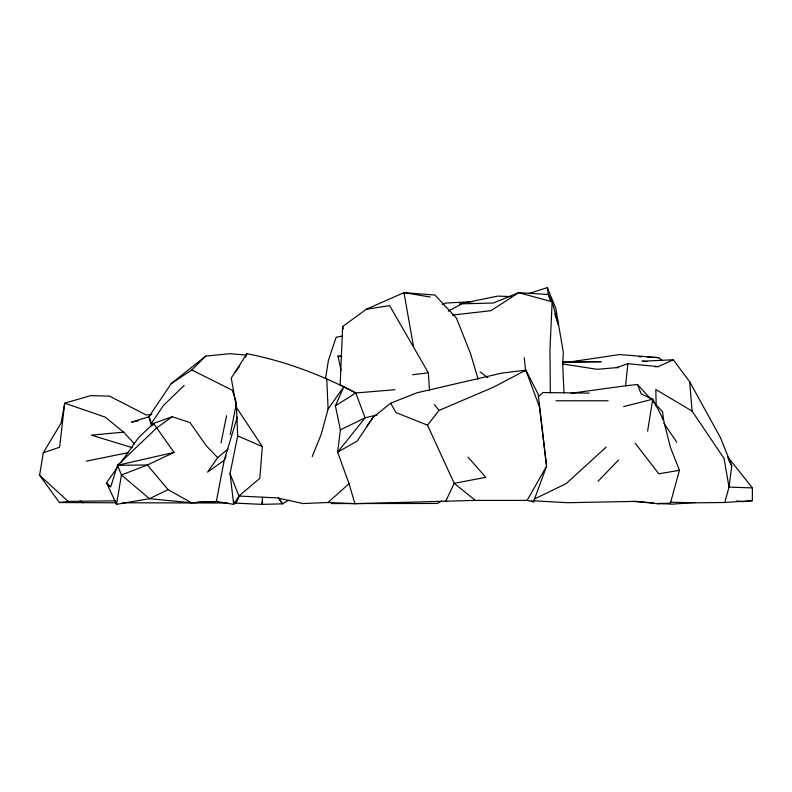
<?xml version="1.0" encoding="UTF-8"?>
<svg xmlns="http://www.w3.org/2000/svg" width="792" height="792" viewBox="0 0 792 792"><rect width="100%" height="100%" fill="white"/><g stroke="black" fill="none" stroke-linecap="round" stroke-linejoin="round"><path stroke-width="1.19" d="M736.52 500.95L743.49 501.663L752.321 500.673L752.4 487.902L727.462 456.558M478.14 379.21L470.517 353.549L456.42 318.067L434.957 295.04L403.95 292.634L366.33 309.256L342.639 326.552L340.134 384.783L355.766 392.981L394.891 389.723M366.825 426.185L373.101 417.305L390.644 403.197L416.909 392.812L501.732 373.121L525.848 370.151L538.213 394.267L546.569 466.211L533.501 501.811L527.116 500.415L475.329 500.405L354.895 503.682L349.044 483.684L337.62 452.153L365.112 417.839L355.766 392.981C321.621 374.923 284.863 361.093 246.916 353.707L231.254 378.041L236.471 407.504L262.35 446.599L259.796 478.358L238.917 496.049L233.68 504.365L216.345 501.455L191.595 502.821L149.45 498.693L116.553 504.336L106.504 482.783L117.859 466.785M262.558 497.228L261.845 504.375L233.561 503.029M571.101 393.258L625.611 385.793L627.838 363.736L658.271 366.607L673.269 359.786L689.693 381.803L720.344 437.432L731.788 465.874L729.016 487.1L724.789 502.504L694.634 502.831L670.181 502.178M312.246 456.558L321.205 434.333L328.096 409.028L343.936 386.565L335.392 405.841L340.402 429.828L337.62 452.153L357.152 441.134L373.101 417.305M325.532 378.428L328.423 360.36L336.145 337.234L342.144 336.184M647.618 431.145L652.727 399.208L641.193 393.941L637.471 384.496L625.611 385.793M116.543 502.781L59.42 502.554L39.6 475.259L43.283 452.786L61.103 423.106L64.706 403.168L90.753 395.614L109.524 396.119L146.263 415.008L151.084 414.444M216.345 501.455L224.215 460.31L237.263 417.176M230.264 434.6L236.432 403.138M221.017 442.877L226.571 415.701M233.63 500.722L233.68 504.365L230.046 473.557L237.699 435.897L236.471 407.504M533.442 500.801L567.587 502.712L635.996 501.366L657.786 503.771L670.369 503.365L679.437 470.319L670.309 447.044L663.538 419.79L662.627 411.85L652.885 401.267M226.136 456.014L224.215 460.31L207.554 472.131L217.661 457.647L206.247 445.738L190.04 422.591L172.191 416.731L156.895 427.749L117.513 465.28L110.712 486.912L106.504 482.783L108.969 486.733M262.548 502.148L261.845 504.375L282.407 503.851L288.654 500.257M245.579 357.142L246.916 353.707M445.757 501.188L454.202 483.298L427.502 425.175L396.02 412.592L390.644 403.197M236.026 503.039L239.758 495.287M527.116 500.415L546.569 466.211L539.451 406.93L525.848 370.151L493.525 387.169L438.996 410.454L427.502 425.175M245.342 355.014L229.799 353.717L205.722 356.103L171.181 383.635L148.955 416.75L131.611 422.116L138.521 420.71M120.701 462.785L138.451 437.778L153.519 423.403L172.191 416.731M234.838 372.666L239.768 366.043M598.128 481.18L618.552 460.003M171.181 383.635L191.783 369.973L205.722 356.103M148.332 417.354L151.856 413.909M184.18 385.447L163.558 405.346L151.46 423.314L152.044 425.65M606.236 447.044L566.211 483.585L534.303 499.059M230.046 473.557L238.917 496.049L276.962 497.871L303.009 503.554L328.007 502.504L349.044 483.684M538.431 396.584L543.064 392.535L589.258 393.139M217.661 457.647L228.086 448.995M335.392 405.841L355.766 392.981M441.669 500.999L437.491 503.455L331.333 503.573M523.73 371.319L525.848 370.151M448.302 311.127L461.944 303.831L493.277 303.019L518.651 292.664L548.361 294.485L552.143 301.762L558.538 325.156L554.766 313.79M340.402 429.828L365.112 417.839L377.032 414.939M191.595 502.821L168.102 489.664L149.45 498.693L121.433 474.962L117.513 465.28L174.022 452.41L153.519 423.403M174.022 452.41L147.371 465.013L121.433 474.962L116.553 504.336L115.79 501.069M442.273 304.583L445.609 303.059L472.517 301.663M43.283 452.786L59.608 447.223L64.706 403.168L105.257 417.156L123.592 432.155L134.551 443.876M562.518 363.924L597.178 369.329L616.126 367.666L627.838 363.736M528.581 293.604L547.341 287.625L555.786 308.276L563.32 352.45L562.736 365.201L563.993 392.773M623.67 406.573L652.727 399.208L663.538 419.79L661.944 417.948M459.449 303.96L497.703 296.109L511.068 296.594M86.249 461.152L128.403 452.628M679.437 470.319L658.825 473.804L635.184 443.203M366.33 309.256L389.634 305.623L428.353 372.824L429.512 390.733M59.42 502.554L68.122 501.376L114.711 500.831M412.652 374.735L428.353 372.824M452.301 315.087L490.981 310.702L518.651 292.664L552.143 301.762L549.965 349.292L550.321 392.921M123.592 432.155L91.377 435.125L132.274 447.678M573.052 361.736L564.597 362.32M575.497 361.548L579.17 361.271M695.237 502.494L671.913 504.177L659.578 503.306M724.789 502.504L752.321 500.673M673.269 359.786L642.074 361.231L646.925 361.578M197.366 502.118L217.691 501.475M616.126 367.666L618.532 367.607M654.657 366.696L658.271 366.607M341.055 370.349L337.986 356.152L341.679 356.103M657.192 503.554L670.369 503.365M117.513 465.28L147.371 465.013L168.102 489.664M562.914 361.964L601.178 361.677L569.379 362.023L619.552 354.568L658.697 357.657L662.548 360.608M556.004 400.782L608.167 400.772M122.701 502.781L227.403 503.009M752.4 487.902L729.016 487.1L724.037 458.439L692.079 411.068L655.796 389.506L656.212 406.276M328.007 502.504L354.895 503.682M639.085 356.677L641.53 356.796M647.658 357.103L658.697 357.657M632.452 501.405L653.42 502.87M337.986 356.152L341.629 356.707M430.353 297.03L403.95 292.634L413.414 345.916M237.699 435.897L262.35 446.599M531.353 500.762L533.501 501.811M191.783 369.973L232.323 390.248L236.402 402.999M80.131 500.782L83.249 502.742M480.071 371.834L487.862 377.744M153.391 424.809L151.46 423.314L148.955 416.75L151.549 425.947M475.329 500.405L454.202 483.298L485.813 477.358L468.013 457.123M39.6 475.259L68.122 501.376M637.471 384.496L650.46 398.614M434.353 404.504L438.996 410.454M663.864 423.265L676.813 442.253M278.398 497.822L282.407 503.851L278.467 497.614M728.076 458.736L731.788 465.874M342.639 326.552L343.461 328.828M550.252 300.168L548.361 294.485L547.341 287.625M524.235 357.677L525.641 370.933M689.693 381.803L692.079 411.068M326.769 378.982L328.096 409.028"/></g></svg>
